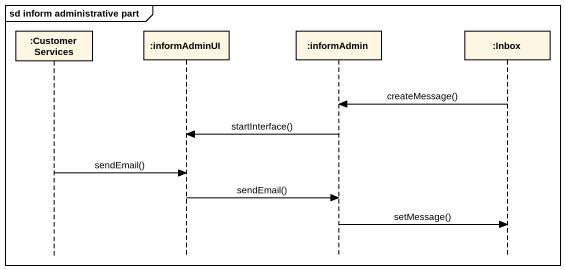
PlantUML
@startuml
mainframe sd inform administrative part
hide footbox
participant ":Customer Services" as Customer_Services
participant ":informAdminUI" as informAdminUI
participant ":informAdmin" as informAdmin
participant ":Inbox" as Inbox

Inbox -> informAdmin : createMessage()
informAdmin -> informAdminUI : startInterface()
Customer_Services -> informAdminUI : sendEmail()
informAdminUI -> informAdmin : sendEmail()
informAdmin -> Inbox : setMessage()
@enduml
